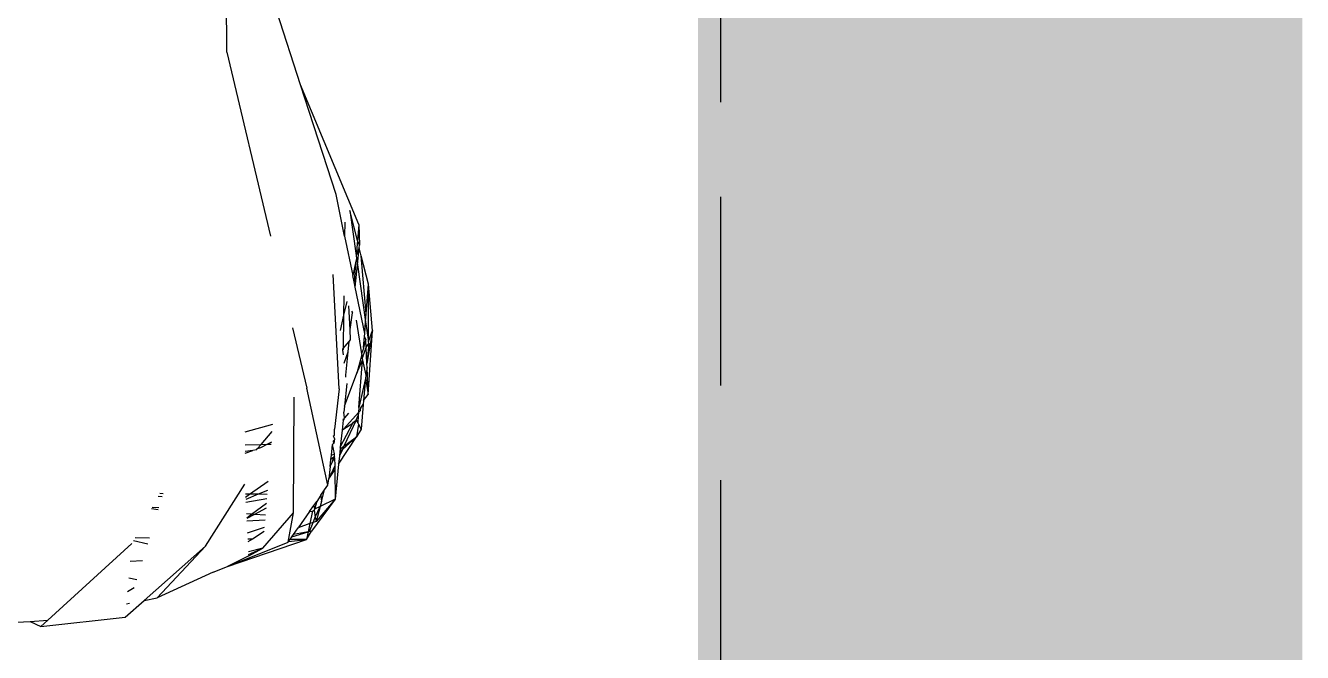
# Model space of a CAD drawing. Header units: millimetres. Extents: x 0 to 460473, y -68369 to 85219.
# Drawn here: x 231422.38 to 231464.63, y -38100.07 to -38079.33 of the extents above; entities that cross this region are included whole.
import ezdxf

# ---------------------------------------------------------------- set-up
doc = ezdxf.new("R2010")
doc.units = ezdxf.units.MM
doc.header["$LTSCALE"] = 50
doc.linetypes.add('HIDDEN2', pattern=[0.1875, 0.125, -0.0625])
doc.layers.add('fur', color=6, linetype='Continuous')
doc.layers.add('hid', color=8, linetype='HIDDEN2')

msp = doc.modelspace()

# ---------------------------------------------------------------- linework, layer by layer
at = {"layer": 'fur', "color": 40, "lineweight": 50, "true_color": 0xf8d731, "const_width": 20}
msp.add_lwpolyline([(231454.62857818, -37422.47504293), (231454.62857818, -39432.25663589), (230244.58358802, -39432.25663589), (230244.58358802, -37422.47504293)], close=True, dxfattribs=at)
at = {"layer": 'hid'}
for p, q in [((231445.38953013, -39441.24134443), (231445.38953013, -37668.9292549)), ((231429.04723506, -38080.21171643), (231428.99199304, -38073.59180536)), ((231431.48256873, -38081.29075988), (231430.69494622, -38078.85603367)), ((231429.04723506, -38080.21171643), (231431.68423822, -38091.33002581)), ((231433.40593036, -38085.91184968), (231431.48256873, -38081.29075988)), ((231432.65467038, -38084.91400141), (231431.48256873, -38081.29075988)), ((231432.9399404, -38086.29674489), (231432.65467038, -38084.91400141)), ((231433.36293126, -38086.43612829), (231433.11082599, -38085.44558724)), ((231433.11082599, -38085.44558724), (231433.3220817, -38086.93419795)), ((231432.94565004, -38085.83719436), (231432.9399404, -38086.29674489)), ((231433.40593036, -38085.91184968), (231433.36293126, -38086.43612829)), ((231433.40593036, -38085.91184968), (231433.43499083, -38086.59507912)), ((231432.9399404, -38086.29674489), (231433.20726109, -38087.59248553)), ((231433.36293126, -38086.43612829), (231433.3220817, -38086.93419795)), ((231433.43499083, -38086.59507912), (231433.36293126, -38086.43612829)), ((231433.42564159, -38086.68252202), (231433.43499083, -38086.59507912)), ((231433.33568181, -38087.03003091), (231433.30219197, -38087.17670906)), ((231433.42564159, -38086.68252202), (231433.3220817, -38086.93419795)), ((231433.3220817, -38086.93419795), (231433.33568181, -38087.03003091)), ((231433.33568181, -38087.03003091), (231433.36579747, -38087.24224057)), ((231433.36579747, -38087.24224057), (231433.42564159, -38086.68252202)), ((231433.49242629, -38086.94492423), (231433.42564159, -38086.68252202)), ((231433.73047018, -38087.88021704), (231433.49242629, -38086.94492423)), ((231433.65349856, -38088.86871043), (231433.49242629, -38086.94492423)), ((231433.30219197, -38087.17670906), (231433.20726109, -38087.59248553)), ((231433.30219197, -38087.17670906), (231433.25078799, -38087.80346647)), ((231433.28701673, -38087.97907222), (231433.36579747, -38087.24224057)), ((231433.36579747, -38087.24224057), (231433.63334589, -38089.12751716)), ((231432.75516336, -38091.35068933), (231432.55980201, -38087.56793119)), ((231433.25078799, -38087.80346647), (231433.20726109, -38087.59248553)), ((231433.28701673, -38087.97907222), (231433.25078799, -38087.80346647)), ((231433.65349856, -38088.86871043), (231433.73047018, -38087.88021704)), ((231433.72996974, -38089.78205335), (231433.73047018, -38087.88021704)), ((231433.86546074, -38089.41698336), (231433.73047018, -38087.88021704)), ((231432.91539568, -38088.27226875), (231432.90753144, -38088.90523583)), ((231433.60336979, -38089.51247954), (231433.28701673, -38087.97907222)), ((231433.00949547, -38088.45865569), (231432.90753144, -38088.90523583)), ((231433.12140895, -38089.38095669), (231433.08287447, -38088.60400021)), ((231433.17084127, -38088.7782393), (231433.19620067, -38088.8284696)), ((231432.90753144, -38088.90523583), (231432.79072109, -38089.41683958)), ((231432.90753144, -38088.90523583), (231432.89381187, -38090.00947914)), ((231433.12140895, -38089.38095669), (231433.19620067, -38088.8284696)), ((231433.32349959, -38089.08061529), (231433.50200455, -38090.19264995)), ((231433.60336979, -38089.51247954), (231433.63334589, -38089.12751716)), ((231433.63334589, -38089.12751716), (231433.65349856, -38088.86871043)), ((231433.63334589, -38089.12751716), (231433.72996974, -38089.78205335)), ((231433.13838657, -38089.72327012), (231433.12140895, -38089.38095669)), ((231433.56702839, -38089.97918703), (231433.59510664, -38089.61859745)), ((231433.59510664, -38089.61859745), (231433.60336979, -38089.51247954)), ((231433.64610107, -38089.71960402), (231433.59510664, -38089.61859745)), ((231433.86546074, -38089.41698336), (231433.67703223, -38090.51213505)), ((231433.71678363, -38091.53066196), (231433.86546074, -38089.41698336)), ((231433.72996974, -38089.78205335), (231433.86546074, -38089.41698336)), ((231432.86844606, -38090.03916301), (231432.89381187, -38090.00947914)), ((231432.86844606, -38090.03916301), (231432.87279991, -38090.07402311)), ((231432.89334709, -38090.046887), (231432.87279991, -38090.07402311)), ((231432.89381187, -38090.00947914), (231432.89334709, -38090.046887)), ((231432.89381187, -38090.00947914), (231433.08855074, -38089.78158957)), ((231433.06020453, -38090.1272087), (231433.08855074, -38089.78158957)), ((231433.08855074, -38089.78158957), (231433.13838657, -38089.72327012)), ((231433.56396141, -38090.01857417), (231433.50200455, -38090.19264995)), ((231433.543191, -38090.28531417), (231433.65628678, -38089.98058638)), ((231433.56702839, -38089.97918703), (231433.56396141, -38090.01857417)), ((231433.64610107, -38089.71960402), (231433.56702839, -38089.97918703)), ((231433.65628678, -38089.98058638), (231433.64610107, -38089.71960402)), ((231433.65628678, -38089.98058638), (231433.73534484, -38089.84625142)), ((231433.67703223, -38090.51213505), (231433.65628678, -38089.98058638)), ((231433.73534484, -38089.84625142), (231433.67703223, -38090.51213505)), ((231433.73534484, -38089.84625142), (231433.72996974, -38089.78205335)), ((231432.87279991, -38090.07402311), (231432.89118137, -38090.22119871)), ((231432.92522494, -38090.49377662), (231433.06020453, -38090.1272087)), ((231432.97528999, -38090.89463427), (231433.06020453, -38090.1272087)), ((231433.50721591, -38090.22511521), (231433.34100222, -38090.83009616)), ((231433.34100222, -38090.83009616), (231433.53459645, -38090.39568812)), ((231433.4126911, -38091.96123437), (231433.53459645, -38090.39568812)), ((231433.50200455, -38090.19264995), (231433.50721591, -38090.22511521)), ((231433.50721591, -38090.22511521), (231433.543191, -38090.28531417)), ((231433.543191, -38090.28531417), (231433.52482333, -38090.33480443)), ((231433.52482333, -38090.33480443), (231433.53459645, -38090.39568812)), ((231433.53459645, -38090.39568812), (231433.64371005, -38090.89264787)), ((231432.9341784, -38091.92625138), (231433.34100222, -38090.83009616)), ((231432.98391849, -38090.96372044), (231432.97528999, -38090.89463427)), ((231433.64371005, -38090.89264787), (231433.63335323, -38091.01091454)), ((231433.68195111, -38090.63816854), (231433.64371005, -38090.89264787)), ((231433.68195111, -38090.63816854), (231433.67703223, -38090.51213505)), ((231433.71678363, -38091.53066196), (231433.68195111, -38090.63816854)), ((231433.01052051, -38091.17671578), (231432.9341784, -38091.92625138)), ((231433.63335323, -38091.01091454), (231433.4126911, -38091.96123437)), ((231433.63335323, -38091.01091454), (231433.56958629, -38091.73908245)), ((231433.63335323, -38091.01091454), (231433.71678363, -38091.53066196)), ((231431.25151847, -38095.45406538), (231431.26707988, -38091.62464767)), ((231432.38900145, -38094.53753808), (231431.68423822, -38091.33002581)), ((231432.75516336, -38091.35068933), (231432.60239334, -38092.68030591)), ((231433.56958629, -38091.73908245), (231433.55808025, -38091.87047231)), ((231433.56958629, -38091.73908245), (231433.71678363, -38091.53066196)), ((231432.91046677, -38092.67234665), (231433.39929974, -38092.13321037)), ((231432.9341784, -38091.92625138), (231432.9142127, -38092.12227693)), ((231432.93460716, -38092.30928404), (231432.9142127, -38092.12227693)), ((231433.06789149, -38092.15856649), (231432.93460716, -38092.30928404)), ((231433.39929974, -38092.13321037), (231433.39208206, -38092.22590203)), ((231433.4126911, -38091.96123437), (231433.39929974, -38092.13321037)), ((231433.39929974, -38092.13321037), (231433.46768556, -38092.06402235)), ((231433.46768556, -38092.06402235), (231433.48042553, -38091.97924281)), ((231433.48042553, -38091.97924281), (231433.55808025, -38091.87047231)), ((231433.55808025, -38091.87047231), (231433.48673721, -38092.68515308)), ((231429.65432428, -38092.7742988), (231430.56670939, -38092.51870343)), ((231432.79659318, -38093.27707901), (231433.21406282, -38092.48476901)), ((231432.88713652, -38092.38811401), (231432.85420521, -38092.71143746)), ((231432.92678164, -38092.33776718), (231432.88713652, -38092.38811401)), ((231432.88713652, -38092.38811401), (231432.89003158, -38092.35968997)), ((231432.92678164, -38092.33776718), (231432.89003158, -38092.35968997)), ((231432.91046677, -38092.67234665), (231433.21406282, -38092.48476901)), ((231433.32662341, -38092.383199), (231432.91675406, -38093.24365833)), ((231432.93460716, -38092.30928404), (231432.92678164, -38092.33776718)), ((231433.21406282, -38092.48476901), (231433.23348159, -38092.44791438)), ((231433.23348159, -38092.44791438), (231433.32662341, -38092.383199)), ((231433.32662341, -38092.383199), (231433.39208206, -38092.22590203)), ((231433.32662341, -38092.383199), (231433.3730204, -38092.47069777)), ((231433.39916464, -38092.52000245), (231433.33693519, -38092.93411523)), ((231433.39208206, -38092.22590203), (231433.3730204, -38092.47069777)), ((231433.3730204, -38092.47069777), (231433.39916464, -38092.52000245)), ((231433.39916464, -38092.52000245), (231433.48673721, -38092.68515308)), ((231430.17946611, -38093.18589201), (231430.54753228, -38092.75516938)), ((231432.57665949, -38092.90427757), (231432.60410041, -38092.88521148)), ((231432.60500837, -38092.99419671), (231432.57665949, -38092.90427757)), ((231432.60410041, -38092.88521148), (231432.60239334, -38092.68030591)), ((231432.60500837, -38092.99419671), (231432.60534043, -38093.03405491)), ((231432.73949073, -38093.83771748), (231433.33693519, -38092.93411523)), ((231432.85420521, -38092.71143746), (231432.79659318, -38093.27707901)), ((231432.85420521, -38092.71143746), (231432.91046677, -38092.67234665)), ((231433.33693519, -38092.93411523), (231432.86597565, -38093.35238335)), ((231432.91675406, -38093.24365833), (231433.33693519, -38092.93411523)), ((231433.48673721, -38092.68515308), (231433.33693519, -38092.93411523)), ((231429.64904176, -38093.47814899), (231429.90726921, -38093.38740567)), ((231429.90726921, -38093.38740567), (231429.64946518, -38093.42173164)), ((231429.65109829, -38093.204134), (231430.17946611, -38093.18589201)), ((231430.02010455, -38093.37238192), (231429.90726921, -38093.38740567)), ((231430.02010455, -38093.37238192), (231430.05018132, -38093.33718514)), ((231430.05018132, -38093.33718514), (231430.17946611, -38093.18589201)), ((231430.1612433, -38093.29815701), (231430.05018132, -38093.33718514)), ((231430.38843402, -38093.17867735), (231430.1612433, -38093.29815701)), ((231430.17946611, -38093.18589201), (231430.38843402, -38093.17867735)), ((231430.51874399, -38093.1101473), (231430.38843402, -38093.17867735)), ((231430.38843402, -38093.17867735), (231430.51353657, -38093.17435816)), ((231432.50261062, -38093.54875352), (231432.54362805, -38093.19176298)), ((231432.54362805, -38093.19176298), (231432.56891712, -38093.15595554)), ((231432.60917059, -38093.49380096), (231432.54362805, -38093.19176298)), ((231432.55670599, -38093.07794061), (231432.60534043, -38093.03405491)), ((231432.55670599, -38093.07794061), (231432.56891712, -38093.15595554)), ((231432.56891712, -38093.15595554), (231432.6059195, -38093.10356291)), ((231432.6061692, -38093.13353466), (231432.56891712, -38093.15595554)), ((231432.6059195, -38093.10356291), (231432.60534043, -38093.03405491)), ((231432.86597565, -38093.35238335), (231432.76743267, -38093.56338025)), ((231432.78126011, -38093.42762082), (231432.76743267, -38093.56338025)), ((231432.79052578, -38093.33664939), (231432.78126011, -38093.42762082)), ((231432.86597565, -38093.35238335), (231432.78126011, -38093.42762082)), ((231432.79052578, -38093.33664939), (231432.91675406, -38093.24365833)), ((231432.79659318, -38093.27707901), (231432.79052578, -38093.33664939)), ((231432.91675406, -38093.24365833), (231432.86597565, -38093.35238335)), ((231432.46054597, -38093.91485847), (231432.48644467, -38093.68945202)), ((231432.46054597, -38093.91485847), (231432.52938098, -38093.78421743)), ((231432.48644467, -38093.68945202), (231432.50261062, -38093.54875352)), ((231432.57767837, -38093.60842563), (231432.48644467, -38093.68945202)), ((231432.50261062, -38093.54875352), (231432.60917059, -38093.49380096)), ((231432.52938098, -38093.78421743), (231432.57767837, -38093.60842563)), ((231432.52938098, -38093.78421743), (231432.61031045, -38093.63062248)), ((231432.60988722, -38093.57982035), (231432.57767837, -38093.60842563)), ((231432.57767837, -38093.60842563), (231432.61031045, -38093.63062248)), ((231432.60988722, -38093.57982035), (231432.60917059, -38093.49380096)), ((231432.61031045, -38093.63062248), (231432.61251372, -38093.89508749)), ((231432.73949073, -38093.83771748), (231432.62167269, -38094.9944686)), ((231432.76743267, -38093.56338025), (231432.73949073, -38093.83771748)), ((231432.61251372, -38093.89508749), (231432.41260402, -38094.33211585)), ((231432.46054597, -38093.91485847), (231432.41260402, -38094.33211585)), ((231432.41260402, -38094.33211585), (231432.61362174, -38094.02808747)), ((231432.61251372, -38093.89508749), (231432.61362174, -38094.02808747)), ((231432.61362174, -38094.02808747), (231432.62167269, -38094.9944686)), ((231428.33328497, -38096.55623112), (231429.64138103, -38094.49887729)), ((231429.7956157, -38094.83656029), (231430.41355341, -38094.40721417)), ((231432.15680257, -38094.87084084), (231432.27905098, -38094.69536312)), ((231432.17309186, -38095.0810308), (231432.27905098, -38094.69536312)), ((231432.27905098, -38094.69536312), (231432.38900145, -38094.53753808)), ((231432.38900145, -38094.53753808), (231432.41260402, -38094.33211585)), ((231426.77608667, -38094.90409376), (231426.90809669, -38094.91662244)), ((231426.93842714, -38094.81819129), (231426.82439971, -38094.8174582)), ((231429.7956157, -38094.83656029), (231429.65898436, -38094.83568188)), ((231429.66381649, -38094.92813502), (231429.7956157, -38094.83656029)), ((231430.0831147, -38094.83840864), (231429.66825219, -38095.01300324)), ((231429.67251374, -38095.09453954), (231430.36708879, -38094.9801526)), ((231430.0831147, -38094.83840864), (231429.7956157, -38094.83656029)), ((231430.38902488, -38094.70966655), (231430.0831147, -38094.83840864)), ((231430.37843008, -38094.84030724), (231430.0831147, -38094.83840864)), ((231432.62167269, -38094.9944686), (231431.84866423, -38096.0609731)), ((231431.91762797, -38095.21415667), (231432.01492529, -38095.07449423)), ((231432.01492529, -38095.07449423), (231431.94166733, -38095.33148116)), ((231432.62167269, -38094.9944686), (231431.99377908, -38095.73368953)), ((231432.15680257, -38094.87084084), (231432.01492529, -38095.07449423)), ((231432.62167269, -38094.9944686), (231432.12991497, -38095.23818511)), ((231432.17309186, -38095.0810308), (231432.12991497, -38095.23818511)), ((231432.15680257, -38094.87084084), (231432.17309186, -38095.0810308)), ((231426.54823126, -38095.31268693), (231426.77629368, -38095.34436166)), ((231426.79356084, -38095.28832468), (231426.57027174, -38095.27316368)), ((231429.85876462, -38095.49644758), (231429.69293125, -38095.48518774)), ((231429.69964638, -38095.61366835), (231429.85876462, -38095.49644758)), ((231429.96205915, -38095.50346113), (231429.70122245, -38095.64382322)), ((231429.85876462, -38095.49644758), (231430.35485673, -38095.13098164)), ((231429.96205915, -38095.50346113), (231429.85876462, -38095.49644758)), ((231430.34119499, -38095.29943961), (231429.96205915, -38095.50346113)), ((231430.32266342, -38095.52794564), (231429.96205915, -38095.50346113)), ((231430.2340271, -38096.62088796), (231431.25151847, -38095.45406538)), ((231431.072281, -38096.42758402), (231431.25151847, -38095.45406538)), ((231431.78011339, -38095.41154775), (231431.40394013, -38095.95151411)), ((231431.78011339, -38095.41154775), (231431.91762797, -38095.21415667)), ((231431.78011339, -38095.41154775), (231431.87824034, -38095.3958479)), ((231431.87824034, -38095.3958479), (231431.78857378, -38095.80947082)), ((231431.87824034, -38095.3958479), (231431.92722123, -38095.36241265)), ((231431.91762797, -38095.21415667), (231431.94166733, -38095.33148116)), ((231431.94166733, -38095.33148116), (231431.92722123, -38095.36241265)), ((231431.92722123, -38095.36241265), (231431.9689148, -38095.59499011)), ((231432.12991497, -38095.23818511), (231431.94166733, -38095.33148116)), ((231431.9689148, -38095.59499011), (231432.12991497, -38095.23818511)), ((231432.12991497, -38095.23818511), (231431.99377908, -38095.73368953)), ((231429.70517219, -38095.71939363), (231430.30995782, -38095.68461377)), ((231429.72600018, -38096.11789567), (231430.29053236, -38095.92414208)), ((231431.2532073, -38096.16787891), (231431.40394013, -38095.95151411)), ((231431.78857378, -38095.80947082), (231431.40394013, -38095.95151411)), ((231431.78857378, -38095.80947082), (231431.72941089, -38096.08238334)), ((231431.77881511, -38096.07351351), (231431.90006629, -38095.7682972)), ((231431.90006629, -38095.7682972), (231431.78857378, -38095.80947082)), ((231431.90006629, -38095.7682972), (231431.9689148, -38095.59499011)), ((231431.99377908, -38095.73368953), (231431.90006629, -38095.7682972)), ((231431.9689148, -38095.59499011), (231431.99377908, -38095.73368953)), ((231425.95840905, -38096.37036355), (231426.42585072, -38096.48165132)), ((231426.48582701, -38096.28701077), (231426.00744105, -38096.28243876)), ((231429.06286744, -38097.22648116), (231431.67430142, -38096.33659785)), ((231429.88885831, -38096.31953409), (231429.73646283, -38096.31807762)), ((231429.88885831, -38096.31953409), (231429.74143284, -38096.41316869)), ((231430.27853835, -38096.07203593), (231429.88885831, -38096.31953409)), ((231431.08774301, -38096.40538955), (231431.13923003, -38096.33148409)), ((231431.08774301, -38096.40538955), (231431.67430142, -38096.33659785)), ((231431.13923003, -38096.33148409), (231431.19866514, -38096.24616978)), ((231431.67430142, -38096.33659785), (231431.13923003, -38096.33148409)), ((231431.19866514, -38096.24616978), (231431.72941089, -38096.08238334)), ((231431.19866514, -38096.24616978), (231431.2532073, -38096.16787891)), ((231431.72941089, -38096.08238334), (231431.2532073, -38096.16787891)), ((231431.67430142, -38096.33659785), (231431.84866423, -38096.0609731)), ((231431.72941089, -38096.08238334), (231431.67430142, -38096.33659785)), ((231431.77881511, -38096.07351351), (231431.72941089, -38096.08238334)), ((231431.84866423, -38096.0609731), (231431.77881511, -38096.07351351)), ((231423.1242791, -38099.00323353), (231425.90326735, -38096.46924435)), ((231426.30358316, -38098.34916804), (231428.33328497, -38096.55623112)), ((231426.73270936, -38098.26397145), (231428.33328497, -38096.55623112)), ((231429.06286744, -38097.22648116), (231431.072281, -38096.42758402)), ((231430.2340271, -38096.62088796), (231429.75879448, -38096.745349)), ((231429.76330919, -38096.83172902), (231430.2340271, -38096.62088796)), ((231429.76568484, -38096.87718232), (231430.2340271, -38096.62088796)), ((231431.072281, -38096.42758402), (231431.08774301, -38096.40538955)), ((231426.25258949, -38097.04393459), (231425.84892568, -38097.06309486)), ((231428.59446922, -38097.41270564), (231429.06286744, -38097.22648116)), ((231429.76568484, -38096.87718232), (231429.06286744, -38097.22648116)), ((231425.79974364, -38097.60056065), (231426.06336875, -38097.6580111)), ((231428.59446922, -38097.41270564), (231426.73270936, -38098.26397145)), ((231425.97836398, -38097.93387639), (231425.75741487, -38098.06313316)), ((231425.68090789, -38098.89920819), (231426.30358316, -38098.34916804)), ((231425.7206502, -38098.46490067), (231425.82086566, -38098.44500439)), ((231426.30358316, -38098.34916804), (231426.73270936, -38098.26397145)), ((231422.89222784, -38099.21482686), (231425.68090789, -38098.89920819)), ((231419.3266021, -38099.21782641), (231422.53295083, -38099.04470709)), ((231422.53295083, -38099.04470709), (231423.1242791, -38099.00323353)), ((231422.53295083, -38099.04470709), (231422.89222784, -38099.21482686)), ((231423.1242791, -38099.00323353), (231422.89222784, -38099.21482686))]:
    msp.add_line(p, q, dxfattribs=at)

doc.saveas('drawing.dxf')
